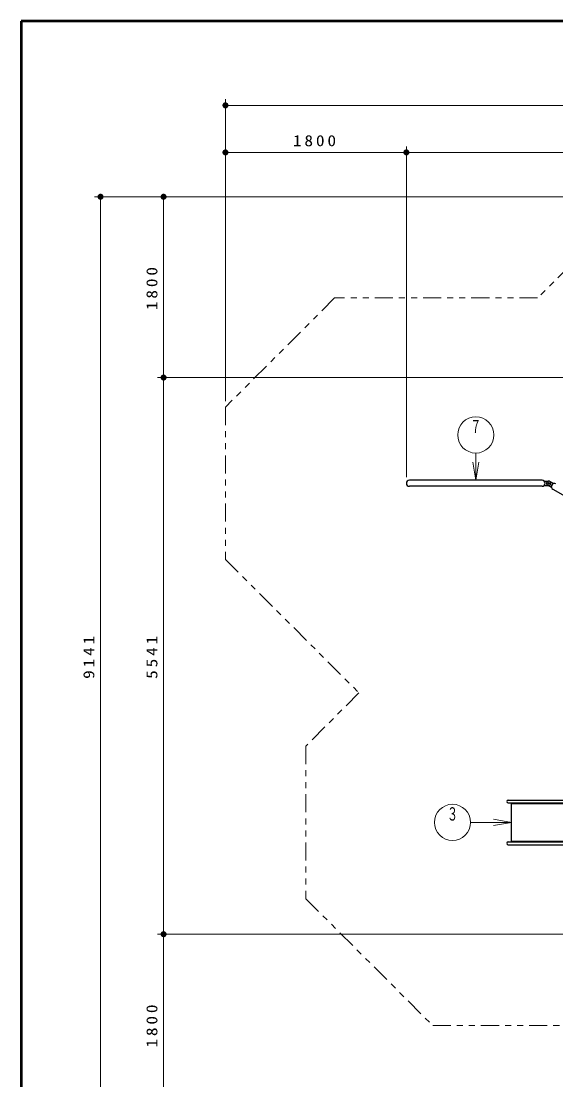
# Model space of a CAD drawing. Units: millimetres on the paper, scale 1:60. Extents: x -385 to 0, y -594 to 267.
# Drawn here: x -385 to -296.4, y 91.4 to 267 of the extents above; entities that cross this region are included whole.
import ezdxf
from ezdxf.enums import TextEntityAlignment as Align

# ---------------------------------------------------------------- set-up
doc = ezdxf.new("R2010")
doc.units = ezdxf.units.MM
doc.linetypes.add('USER3', pattern=[8, 3, -1, 1, -1, 1, -1])
doc.layers.add('1_60', color=7, linetype='Continuous', lineweight=25)
doc.layers.add('NAKAMURA図枠', color=7, linetype='Continuous', lineweight=13)
doc.styles.add('ＭＳ ゴシック', font='')
doc.styles.get('ＭＳ ゴシック').set_extended_font_data('MS Gothic')

# ---------------------------------------------------------------- blocks, each defined once
blk = doc.blocks.new('filled_dot')
at = {"color": 0, "linetype": 'Continuous', "lineweight": -2, "const_width": 1.25}
blk.add_lwpolyline([(-0.625, 0, 1), (0.625, 0, 1)], format="xyb", close=True, dxfattribs=at)

msp = doc.modelspace()

# ---------------------------------------------------------------- linework, layer by layer
at = {"layer": '1_60', "lineweight": 13}
for p, q in [((-351.128, 229.268), (-351.128, 254.035)), ((-351.128, 253.035), (-137.519, 253.035)), ((-351.128, 203.968), (-351.128, 246.229)), ((-321.128, 191.333), (-321.128, 246.229)), ((-351.128, 245.229), (-321.128, 245.229)), ((-321.128, 245.229), (-167.519, 245.229)), ((-283.563, 237.874), (-372.842, 237.874)), ((-371.842, 85.523), (-371.842, 237.874)), ((-361.387, 207.874), (-361.387, 237.874)), ((-270.256, 207.874), (-362.387, 207.874)), ((-361.387, 115.523), (-361.387, 207.874)), ((-309.624, 190.837), (-309.624, 195.348)), ((-309.624, 190.837), (-310.124, 193.837)), ((-309.124, 193.837), (-309.624, 190.837)), ((-309.624, 190.837), (-309.624, 193.837)), ((-303.678, 134.083), (-310.477, 134.083)), ((-306.678, 134.583), (-303.678, 134.083)), ((-303.678, 134.083), (-306.678, 133.583)), ((-303.678, 134.083), (-306.678, 134.083)), ((-195.256, 115.523), (-362.387, 115.523)), ((-361.387, 85.523), (-361.387, 115.523))]:
    msp.add_line(p, q, dxfattribs=at)
at = {"layer": '1_60'}
for p, q in [((-298.625, 190.837), (-320.625, 190.837)), ((-298.625, 189.829), (-320.625, 189.829)), ((-298.279, 190.7), (-297.541, 190.7)), ((-298.279, 189.966), (-297.541, 189.966)), ((-297.081, 189.65), (-297.722, 190.014)), ((-296.719, 190.288), (-297.36, 190.652)), ((-296.848, 189.36), (-277.712, 178.504))]:
    msp.add_line(p, q, dxfattribs=at)
at = {"layer": '1_60', "color": 190}
for p, q in [((-304.247, 137.786), (-213.156, 137.786)), ((-304.247, 137.333), (-213.156, 137.333)), ((-304.247, 130.832), (-213.156, 130.832)), ((-304.247, 130.379), (-213.156, 130.379))]:
    msp.add_line(p, q, dxfattribs=at)
at = {"layer": '1_60', "color": 94}
for p, q in [((-303.68, 137.299), (-303.68, 137.333)), ((-303.596, 137.216), (-213.741, 137.216)), ((-303.68, 130.832), (-303.68, 130.866)), ((-303.596, 130.949), (-213.741, 130.949))]:
    msp.add_line(p, q, dxfattribs=at)
at = {"layer": '1_60', "color": 70}
msp.add_line((-303.68, 130.832), (-303.68, 137.333), dxfattribs=at)
at = {"layer": '1_60', "linetype": 'USER3', "lineweight": 13}
msp.add_lwpolyline([(-239.15, 221.075), (-255.95, 237.874), (-282.563, 237.874), (-299.362, 221.075), (-333.021, 221.075), (-351.128, 202.968), (-351.128, 177.697), (-328.991, 155.56), (-337.805, 146.746), (-337.805, 121.419), (-316.765, 100.379), (-229.029, 100.379), (-225.74, 97.09), (-219.897, 97.09), (-208.33, 85.523), (-180.183, 85.523), (-166.023, 99.683), (-155.122, 99.683), (-137.519, 117.285), (-137.519, 200.49), (-158.104, 221.075)], close=True, dxfattribs=at)
at = {"layer": '1_60', "lineweight": 13}
for centre in [(-309.624, 198.348), (-313.477, 134.083)]:
    msp.add_circle(centre, 3, dxfattribs=at)
at = {"layer": '1_60'}
msp.add_circle((-297.541, 190.333), 0.125, dxfattribs=at)
msp.add_circle((-297.541, 190.333), 0.125, dxfattribs=at)
for centre, radius, start, end in [((-320.625, 190.333), 0.504, 90, 270), ((-298.625, 190.333), 0.504, 270, 90), ((-297.541, 190.333), 0.367, 60.43431, 240.43431), ((-297.541, 190.333), 0.367, 270, 90), ((-296.599, 189.798), 0.504, 60.43431, 240.43431)]:
    msp.add_arc(centre, radius, start, end, dxfattribs=at)
at = {"layer": '1_60', "color": 190}
for centre, radius, start, end in [((-298.625, 190.333), 0.504, 313.34176, 46.65824), ((-296.599, 189.798), 0.504, 103.77607, 197.09256), ((-304.247, 137.559), 0.227, 90, 270), ((-304.247, 130.606), 0.227, 90, 270)]:
    msp.add_arc(centre, radius, start, end, dxfattribs=at)
at = {"layer": '1_60', "color": 94}
for centre, start, end in [((-303.596, 137.299), 180, 270), ((-303.596, 130.866), 90, 180)]:
    msp.add_arc(centre, 0.0833, start, end, dxfattribs=at)
at = {"layer": 'NAKAMURA図枠', "lineweight": 50}
for p, q in [((-385, 267), (-385, 0)), ((0, 267), (-385, 267))]:
    msp.add_line(p, q, dxfattribs=at)

# ---------------------------------------------------------------- block references
at = {"layer": '1_60', "lineweight": 13, "xscale": 0.4, "yscale": 0.4}
for p in [(-351.128, 253.035), (-351.128, 245.229), (-321.128, 245.229)]:
    msp.add_blockref('filled_dot', p, dxfattribs=at)
for p, rotation in [((-321.128, 245.229), 180), ((-371.842, 237.874), 270), ((-361.387, 237.874), 270), ((-361.387, 207.874), 90), ((-361.387, 207.874), 270), ((-361.387, 115.523), 90), ((-361.387, 115.523), 270)]:
    msp.add_blockref('filled_dot', p, dxfattribs=dict(at, rotation=rotation))

# ---------------------------------------------------------------- texts
at = {"layer": '1_60', "style": 'ＭＳ ゴシック', "width": 0.6}
for s, p in [('７', (-309.624, 200.848)), ('３', (-313.477, 136.583))]:
    msp.add_text(s, height=2.199, dxfattribs=at).set_placement(p, align=Align.TOP_CENTER)
at = {"layer": '1_60', "insert": (-336.128, 246.229), "char_height": 1.833, "attachment_point": 8, "style": 'ＭＳ ゴシック'}
msp.add_mtext('\\T1.33;\\W1.15;1800', dxfattribs=at)
at = {"layer": '1_60', "char_height": 1.833, "attachment_point": 8, "rotation": 90, "style": 'ＭＳ ゴシック'}
for s, insert in [('\\T1.33;\\W1.15;1800', (-362.387, 222.874)), ('\\T1.33;\\W1.15;9141', (-372.842, 161.698)), ('\\T1.33;\\W1.15;5541', (-362.387, 161.698)), ('\\T1.33;\\W1.15;1800', (-362.387, 100.523))]:
    msp.add_mtext(s, dxfattribs=dict(at, insert=insert))

doc.saveas('drawing.dxf')
